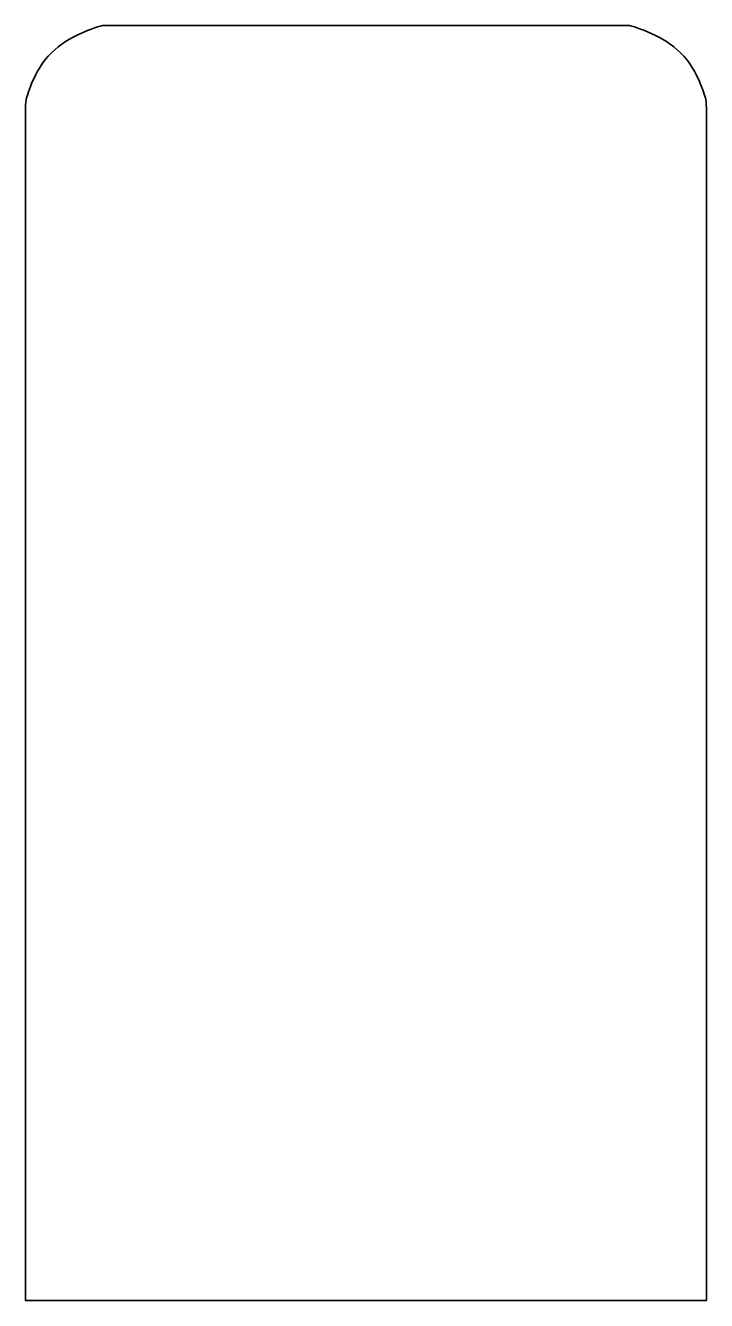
# Model space of a CAD drawing. Extents: x 32 to 1278, y 52 to 2386.
import ezdxf

# ---------------------------------------------------------------- set-up
doc = ezdxf.new("R2010")
doc.units = 0
doc.header["$MEASUREMENT"] = 0
doc.layers.add('Thru-cut', color=7, linetype='Continuous', lineweight=0)

msp = doc.modelspace()

# ---------------------------------------------------------------- linework, layer by layer
at = {"layer": 'Thru-cut', "color": 140, "lineweight": 35, "true_color": 0x00aeef}
msp.add_open_spline([(1236.9, 2329.9), (1207.4, 2362.7), (1158.6, 2380.3), (1137.2, 2385.7), (1137.1, 2385.7), (1137, 2385.8), (1136.8, 2385.8), (1136.8, 2385.8), (173.4, 2385.8), (173.4, 2385.8), (173.3, 2385.8), (173.2, 2385.7), (173, 2385.7), (151.6, 2380.3), (102.8, 2362.7), (73.4, 2329.9), (49.1, 2302.9), (36.6, 2263.5), (33, 2250.4), (32.2, 2243.7), (31.8, 2236.9), (31.8, 2230), (31.8, 2230), (31.8, 51.5), (31.8, 51.5), (31.8, 51.5), (1278.4, 51.5), (1278.4, 51.5), (1278.4, 51.5), (1278.4, 2230), (1278.4, 2230), (1278.4, 2236.9), (1278, 2243.7), (1277.3, 2250.4), (1273.6, 2263.5), (1261.1, 2302.9), (1236.9, 2329.9)], degree=3, knots=[0, 0, 0, 0, 1, 1, 1, 2, 2, 2, 3, 3, 3, 4, 4, 4, 5, 5, 5, 6, 6, 6, 7, 7, 7, 8, 8, 8, 9, 9, 9, 10, 10, 10, 11, 11, 11, 12, 12, 12, 12], dxfattribs=at)

doc.saveas('drawing.dxf')
